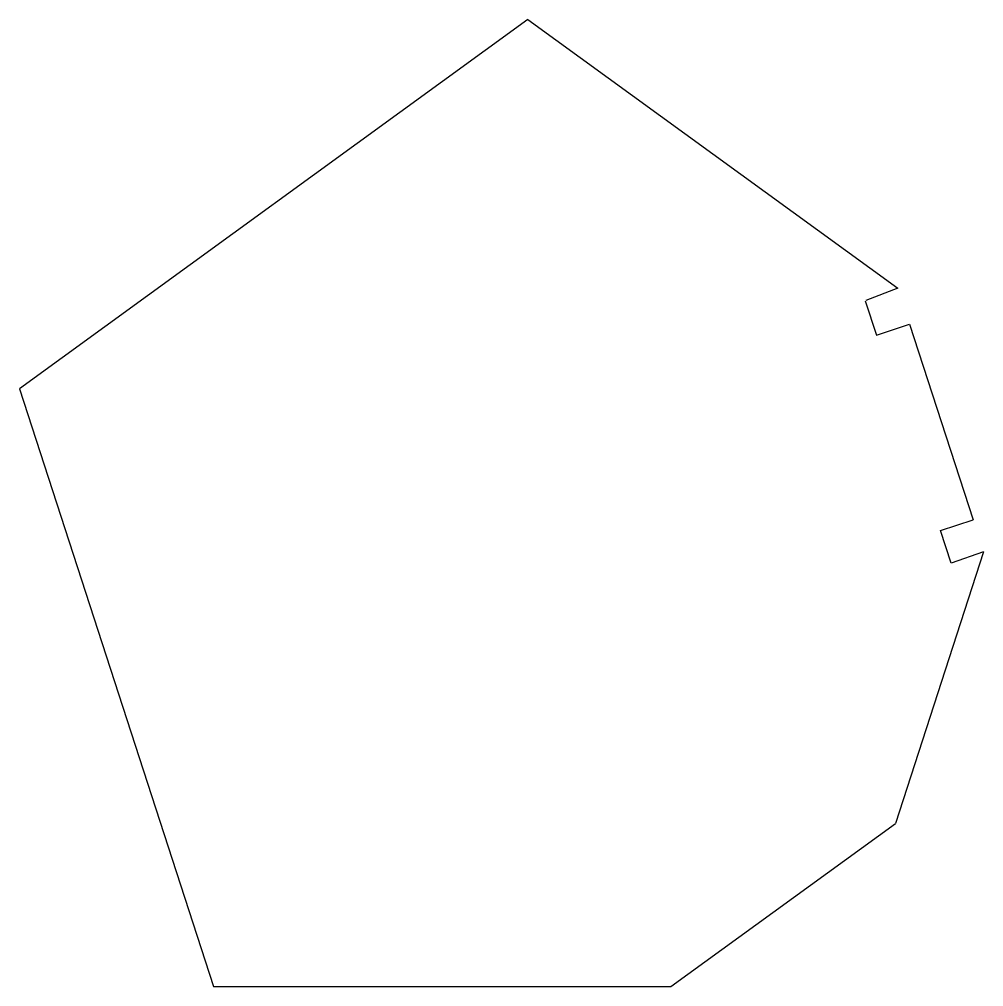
# Model space of a CAD drawing. Header units: millimetres. Extents: x 13 to 97.4, y 20 to 104.6.
import ezdxf

# ---------------------------------------------------------------- set-up
doc = ezdxf.new("R2010")
doc.units = ezdxf.units.MM
doc.layers.get('0').update_dxf_attribs({"lineweight": 25, "true_color": 0xffffff})

msp = doc.modelspace()

# ---------------------------------------------------------------- linework, layer by layer
for p, q in [((57.5, 104.636), (13.004, 72.308)), ((57.5, 104.636), (89.861, 81.125)), ((89.861, 81.125), (87.066, 80.035)), ((87, 80), (88, 77)), ((88, 77), (90.888, 77.963)), ((90.888, 77.963), (96.442, 60.845)), ((13.004, 72.308), (30, 20)), ((93.589, 59.918), (96.442, 60.845)), ((94.523, 57.067), (93.589, 59.918)), ((97.361, 58.042), (89.635, 34.266)), ((97.361, 58.042), (94.523, 57.067)), ((70, 20), (89.635, 34.266)), ((30, 20), (70, 20))]:
    msp.add_line(p, q)

doc.saveas('drawing.dxf')
